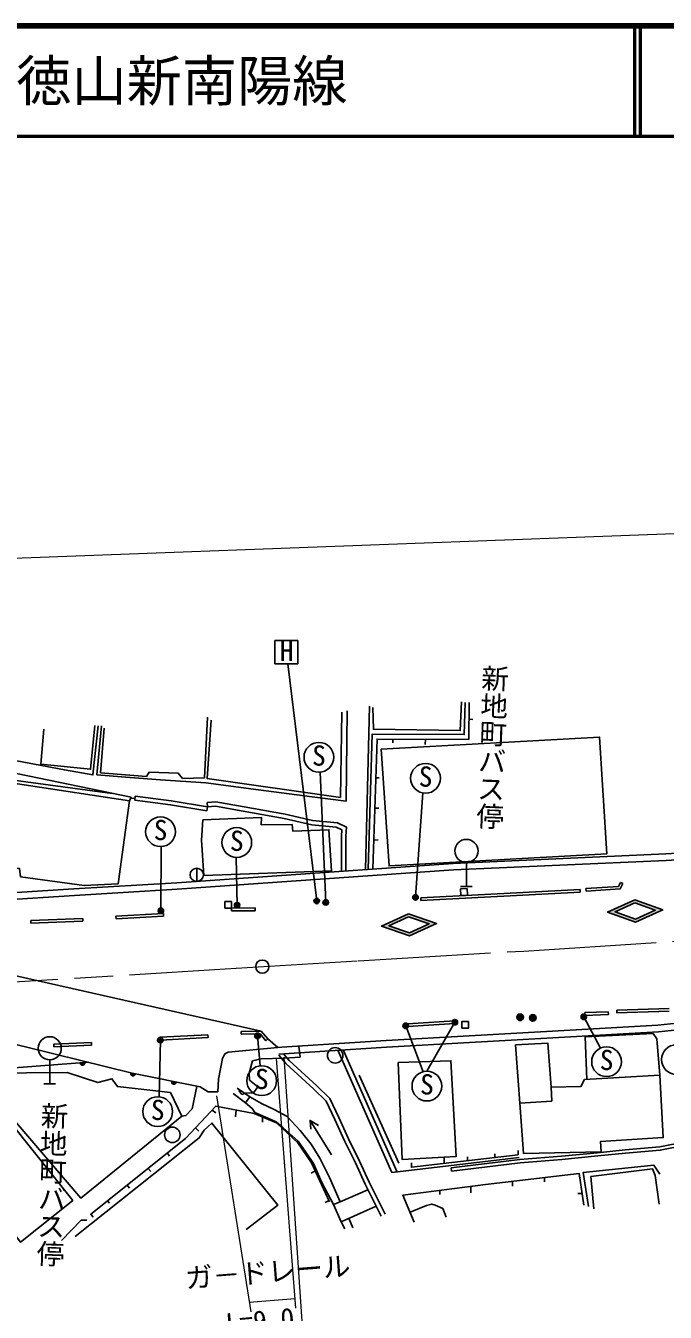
# Model space of a CAD drawing. Units: millimetres at full size, sheet at 1:1000; details may follow other scales. Extents: x 40000 to 680000, y 20000 to 380000.
# Drawn here: x 242590 to 300534, y 263363 to 380000 of the extents above; entities that cross this region are included whole.
import ezdxf
from ezdxf.enums import TextEntityAlignment as Align

# ---------------------------------------------------------------- set-up
doc = ezdxf.new("R2010")
doc.units = ezdxf.units.MM
doc.header["$LTSCALE"] = 1000
doc.linetypes.add('CHAIN', pattern=[18.5, 12, -1.5, 3.5, -1.5])
for name, color, linetype, lineweight in [('M-BGD', 7, 'Continuous', 25), ('M-BGD-EXST', 7, 'Continuous', 25), ('M-BMK', 2, 'CHAIN', 13), ('M-BMK-SRVR', 3, 'Continuous', 25), ('M-STR-HTXT', 7, 'Continuous', 13), ('M-STR-STR1', 1, 'Continuous', 25), ('M-STR-STRC', 7, 'Continuous', 25), ('M-TTL', 2, 'Continuous', 140), ('M-TTL-LINE', 7, 'Continuous', 50)]:
    doc.layers.add(name, color=color, linetype=linetype, lineweight=lineweight)
doc.layers.add('M-BMK-HTXT', color=7, linetype='Continuous')
doc.layers.add('M-TTL-TXT', color=7, linetype='Continuous')
doc.styles.add('@ＭＳ ゴシック', font='')
doc.styles.add('ＭＳ ゴシック', font='')
doc.styles.get('@ＭＳ ゴシック').set_extended_font_data('@MS Gothic')
doc.styles.get('ＭＳ ゴシック').set_extended_font_data('MS Gothic')

msp = doc.modelspace()

# ---------------------------------------------------------------- hatches: boundary and pattern name
at = {"layer": 'M-BGD'}
for points in [[(287698, 290103, 0.41421), (287398, 290403, 0.41421), (287098, 290103, 1)], [(288833, 290053, 0.41421), (288533, 290353, 0.41421), (288233, 290053, 1)], [(247540, 285970, 0.4608), (247759, 285751, 0.4608), (247941, 286000)], [(252126, 285073, 0.4608), (252276, 284802, 0.4608), (252520, 284992)], [(255820, 284314, 0.4608), (255969, 284043, 0.4608), (256213, 284233)]]:
    msp.add_hatch(color=256, dxfattribs=at).paths.add_polyline_path(points)
at = {"layer": 'M-BGD-EXST'}
for points in [[(278158, 300981, 0.41421), (277908, 301231, 0.41421), (277658, 300981, 1)], [(255084, 299767, 0.41421), (254834, 300017, 0.41421), (254584, 299767, 1)], [(261990, 300266, 0.41421), (261740, 300516, 0.41421), (261490, 300266, 1)], [(269200, 300649, 0.41421), (268950, 300899, 0.41421), (268700, 300649, 1)], [(270020, 300521, 0.41421), (269770, 300771, 0.41421), (269520, 300521, 1)], [(277266, 289330, 0.41421), (277016, 289580, 0.41421), (276766, 289330, 1)], [(281723, 289659, 0.41421), (281473, 289909, 0.41421), (281223, 289659, 1)], [(293402, 290144, 0.41421), (293152, 290394, 0.41421), (292902, 290144, 1)], [(255035, 288042, 0.41421), (254785, 288292, 0.41421), (254535, 288042, 1)], [(263837, 288421, 0.41421), (263587, 288671, 0.41421), (263337, 288421, 1)]]:
    msp.add_hatch(color=256, dxfattribs=at).paths.add_polyline_path(points)
at = {"layer": 'M-STR-STRC'}
h = msp.add_hatch(color=256, dxfattribs=at)
h.paths.add_polyline_path([(297848, 298742), (300308, 299838), (297771, 300741), (295311, 299645)])
h.paths.add_polyline_path([(295984, 299671), (297781, 300472), (299635, 299812), (297838, 299011)], flags=16)
h = msp.add_hatch(color=256, dxfattribs=at)
h.paths.add_polyline_path([(277362, 297494), (279812, 298611), (277267, 299491), (274818, 298374)])
h.paths.add_polyline_path([(275490, 298406), (277280, 299222), (279140, 298579), (277350, 297763)], flags=16)

# ---------------------------------------------------------------- linework, layer by layer
at = {"layer": 'M-BGD'}
for p, q in [((273369, 303502), (273726, 318298)), ((282743, 317126), (283094, 317110)), ((275837, 315325), (275837, 314974)), ((278798, 315316), (278784, 314850)), ((274307, 311823), (274627, 311824)), ((252488, 309964), (252083, 309952)), ((252466, 309790), (252509, 310138)), ((258991, 308829), (259049, 309174)), ((259013, 309573), (259049, 309174)), ((274217, 309079), (274580, 309078)), ((274122, 306171), (274513, 306190)), ((258081, 303622), (258081, 302422)), ((282521, 304132), (282521, 301957)), ((296699, 302223), (296477, 302336)), ((278385, 300947), (292813, 301704)), ((278398, 300697), (278385, 300947)), ((278398, 300697), (292826, 301455)), ((292826, 301455), (292813, 301704)), ((293356, 301536), (293340, 301785)), ((261234, 300002), (263377, 300019)), ((261236, 299752), (261234, 300002)), ((261236, 299752), (263379, 299769)), ((263379, 299769), (263377, 300019)), ((243052, 298887), (247766, 299060)), ((243061, 298637), (243052, 298887)), ((243061, 298637), (247775, 298810)), ((247775, 298810), (247766, 299060)), ((250758, 299286), (255063, 299511)), ((250771, 299036), (250758, 299286)), ((250771, 299036), (255076, 299262)), ((255076, 299262), (255063, 299511)), ((293233, 290525), (295374, 290607)), ((293243, 290275), (293233, 290525)), ((295384, 290357), (295374, 290607)), ((296145, 290747), (300881, 290917)), ((296154, 290498), (296145, 290747)), ((296154, 290498), (300890, 290668)), ((277192, 289523), (281466, 289784)), ((277208, 289274), (277192, 289523)), ((277208, 289274), (281481, 289534)), ((281481, 289534), (281466, 289784)), ((293243, 290275), (295384, 290357)), ((254771, 288291), (259099, 288528)), ((254785, 288042), (254771, 288291)), ((254785, 288042), (259113, 288279)), ((259113, 288279), (259099, 288528)), ((262098, 288816), (263934, 288858)), ((262098, 288816), (262104, 288566)), ((264346, 287984), (264537, 288145)), ((245131, 287682), (248537, 287828)), ((245142, 287432), (245131, 287682)), ((245142, 287432), (248548, 287579)), ((248548, 287579), (248537, 287828)), ((267323, 287499), (267449, 286505)), ((276231, 276077), (271342, 287146)), ((237508, 285204), (248267, 286025)), ((244762, 286246), (244762, 284071)), ((263121, 286166), (262845, 285041)), ((263920, 286326), (263121, 286166)), ((265998, 286407), (263920, 286326)), ((267449, 286505), (265998, 286407)), ((262845, 285041), (262863, 284414)), ((276381, 276886), (272803, 284850)), ((262909, 282882), (261741, 283670)), ((262157, 283111), (261885, 283473)), ((262863, 284414), (263631, 283800)), ((263631, 283800), (263220, 283254)), ((262505, 282362), (261375, 283185)), ((262495, 283221), (262157, 283111)), ((263220, 283254), (262495, 283221)), ((259470, 281699), (259810, 281437)), ((261662, 281706), (261588, 281081)), ((257965, 280082), (258275, 279780)), ((264053, 281065), (264029, 280603)), ((268348, 280763), (269125, 280297)), ((255423, 277801), (255620, 277522)), ((285102, 277395), (285102, 277733)), ((280487, 276854), (280516, 277434)), ((281159, 276166), (281123, 276464)), ((282612, 277103), (282612, 277459)), ((253681, 276409), (253924, 276129)), ((268806, 276187), (268453, 275962)), ((289579, 275571), (289579, 275176)), ((251767, 274880), (251981, 274621)), ((271090, 273381), (273599, 274473)), ((280104, 274406), (280104, 274039)), ((282908, 274763), (282908, 274201)), ((286701, 275227), (286701, 274810)), ((293005, 274142), (292613, 274125)), ((249999, 273469), (250193, 273244)), ((270067, 273490), (269719, 273317)), ((272220, 271018), (271878, 271890)), ((271494, 270921), (271169, 271573))]:
    msp.add_line(p, q, dxfattribs=at)
for points in [[(374880, 323965), (371741, 308552), (358142, 307742), (344636, 306982), (330442, 306098), (319735, 305485), (300614, 304315), (281362, 303459), (256309, 301708), (246999, 301141), (235163, 300382), (219993, 299662), (210958, 302550)], [(374292, 324084), (371245, 309124), (358107, 308341), (344601, 307581), (330406, 306697), (319699, 306084), (300582, 304914), (281328, 304058), (256270, 302306), (246962, 301740), (235130, 300981), (220075, 300266), (211043, 302973)], [(273629, 303520), (273978, 315762), (282323, 315741), (282405, 318653)], [(274035, 318188), (274093, 316216), (281963, 316099), (282080, 318695)], [(282759, 318641), (282724, 315305), (274421, 315329), (274037, 303549)], [(249449, 316543), (249046, 312096), (251277, 311908), (254802, 311626), (258918, 311371), (263680, 310739), (268537, 310080), (271628, 309704), (271723, 317885)], [(259052, 317303), (258787, 311820), (256802, 311764), (256405, 312236), (253776, 312331), (253530, 311934), (249370, 312274), (249710, 316320)], [(271221, 317755), (271108, 310042), (259043, 311743), (259402, 317037)], [(230699, 314837), (235668, 314220), (240154, 313655), (246087, 312540), (248683, 312083), (249154, 316543)], [(248849, 316566), (248471, 312596), (243952, 313050), (244216, 316226)], [(228527, 300668), (232412, 313204), (239978, 312574), (252128, 310048), (251986, 309741)], [(250415, 310405), (241486, 311593), (240551, 311264), (239753, 305396), (239447, 304964), (239438, 302714), (240331, 302187), (240379, 301318)], [(252466, 309790), (255720, 309380), (258991, 308829)], [(252509, 310138), (255771, 309726), (259049, 309174)], [(259013, 309573), (259799, 309643), (262366, 309187), (266081, 308527), (268579, 307943), (270828, 307743), (271658, 307337), (271592, 306517), (271599, 303351)], [(259049, 309174), (259782, 309240), (262296, 308793), (266000, 308135), (268516, 307547), (270719, 307351), (271238, 307097), (271191, 306533), (271199, 303350)], [(293340, 301785), (296295, 301978), (296477, 302336)], [(293356, 301536), (296453, 301738), (296699, 302223)], [(281996, 301957), (282521, 301957), (283046, 301957)], [(455098, 295088), (448089, 296240), (442086, 296759), (432001, 297177), (418701, 296321), (404334, 295434), (389671, 294668), (374321, 293781), (355381, 292748), (342548, 291893), (332241, 291333), (314814, 290331), (302734, 289700), (299872, 289384), (291916, 288925), (275234, 287996), (265316, 287361)], [(455098, 294480), (448015, 295644), (442048, 296160), (432008, 296576), (418739, 295722), (404369, 294835), (389704, 294069), (374354, 293182), (355417, 292149), (342584, 291294), (332275, 290734), (314847, 289731), (302783, 289102), (299922, 288786), (291950, 288326), (275270, 287397), (265508, 286772)], [(262104, 288566), (263820, 288605), (264346, 287984)], [(293438, 284464), (293267, 288343), (299431, 288646), (299758, 288139), (300029, 284846)], [(287294, 277397), (275763, 276021), (270864, 287115)], [(287371, 282330), (286973, 287598), (289892, 287760), (290183, 283761)], [(274802, 272069), (273340, 274990), (272472, 276903), (271469, 278910), (270583, 280843), (269818, 282500), (268697, 283593), (266165, 285918), (265522, 286661)], [(275159, 272248), (273702, 275162), (272833, 277076), (271830, 279083), (270946, 281011), (270150, 282735), (268972, 283883), (266453, 286197), (265931, 286799)], [(244237, 284071), (244762, 284071), (245287, 284071)], [(256718, 281131), (257105, 281193), (257670, 281814), (258096, 283846)], [(248685, 271981), (248478, 272254), (257055, 279104), (259807, 282061), (263288, 281395), (265305, 280525), (267249, 278734), (268472, 276900), (270124, 273369)], [(247076, 270231), (258316, 279168), (258748, 279864), (259463, 280522), (265422, 273079), (262572, 270864)], [(270304, 277644), (268348, 280763), (268425, 279960)], [(277538, 276921), (277538, 276509), (287200, 277641), (287200, 278030)], [(327520, 278511), (318270, 278258), (311838, 278195), (305806, 278259), (301255, 278596), (300037, 278352), (296916, 278082), (294391, 277830), (291138, 277522), (287345, 277205), (281123, 276464)], [(327528, 278211), (318275, 277958), (311838, 277895), (305793, 277959), (301273, 278294), (300080, 278055), (296944, 277783), (294420, 277531), (291165, 277223), (287375, 276906), (281159, 276166)], [(293575, 272954), (293096, 276033), (299500, 276710), (300052, 275890)], [(277798, 271545), (276743, 273977), (284257, 274935), (292731, 275948), (293167, 273080)], [(294052, 272735), (293780, 275661), (299392, 276355), (299618, 275767), (299980, 273158)], [(270461, 273121), (271169, 271573), (274342, 272988)], [(277409, 272441), (278896, 273043), (279372, 273176), (279701, 273071), (280383, 272762), (280693, 271980)], [(245840, 269882), (247610, 271706), (248114, 271719)]]:
    msp.add_lwpolyline(points, dxfattribs=at)
for points in [[(274806, 314414), (294585, 315516), (295228, 304926), (275511, 303824)], [(240953, 311094), (239943, 303801), (242024, 303599), (242125, 302832), (247884, 302064), (250976, 302205), (251986, 309741), (241438, 311317)], [(258644, 308018), (263942, 308223), (263927, 307557), (266725, 307596), (266791, 306976), (270052, 307108), (270303, 303373), (258736, 302950), (258525, 306170)], [(282017, 301138), (282616, 301169), (282585, 301768), (281986, 301737)], [(261234, 300002), (260634, 300002), (260634, 300602), (261234, 300602)], [(282097, 289117), (282697, 289117), (282697, 289717), (282097, 289717)], [(276348, 285994), (281111, 286173), (281603, 277499), (276706, 277208)], [(230565, 284794), (237508, 285204), (246846, 273510), (242126, 269714)], [(238932, 285025), (238318, 284526), (247571, 273709), (256718, 281131), (255695, 283290), (250889, 283826), (250401, 284540), (249119, 284183), (246346, 285112)], [(287371, 282330), (290257, 282503), (290183, 283761), (292898, 283835), (293218, 284452), (300029, 284846), (300349, 279197), (294674, 278852), (294724, 277914), (287691, 277742)], [(270461, 273121), (271090, 273381), (270120, 275579), (269222, 277340), (268450, 278616), (267452, 279837), (266267, 281122), (265108, 281751), (263950, 282290), (262909, 282882), (262505, 282362), (263097, 281823), (263351, 281477), (265281, 280633), (265923, 280085), (267271, 278877), (267978, 277880), (268658, 276844), (269431, 275135)]]:
    msp.add_lwpolyline(points, close=True, dxfattribs=at)
for centre, radius in [((282521, 305182), 1050), ((258081, 303022), 600), ((287398, 290103), 300), ((288533, 290053), 300), ((244762, 287296), 1050), ((270630, 286652), 700), ((255872, 279445), 700)]:
    msp.add_circle(centre, radius, dxfattribs=at)
for centre, start, end in [((247743, 285954), 175.40241, 13.3258), ((252317, 285001), 159.42714, 357.35053), ((256010, 284243), 159.42714, 357.35053)]:
    msp.add_arc(centre, 203, start, end, dxfattribs=at)
at = {"layer": 'M-BGD-EXST'}
for p, q in [((267253, 324264), (265153, 324264)), ((265153, 324264), (265153, 322164)), ((267253, 322164), (267253, 324264)), ((265153, 322164), (267253, 322164)), ((268950, 300649), (266326, 322164)), ((269770, 300521), (269255, 312329)), ((277908, 300981), (278570, 310444)), ((254834, 299767), (254845, 305579)), ((261740, 300266), (261644, 304604)), ((277016, 289330), (278602, 285175)), ((281473, 289659), (278935, 285217)), ((293152, 290144), (294679, 287316)), ((263587, 288421), (263830, 285700)), ((254785, 288042), (254684, 282894))]:
    msp.add_line(p, q, dxfattribs=at)
for centre, radius in [((269153, 313675), 1350), ((278816, 311772), 1350), ((254804, 306928), 1350), ((261710, 305952), 1350), ((277908, 300981), 250), ((254834, 299767), 250), ((261740, 300266), 250), ((268950, 300649), 250), ((269770, 300521), 250), ((277016, 289330), 250), ((281473, 289659), 250), ((293152, 290144), 250), ((254785, 288042), 250), ((263587, 288421), 250), ((295219, 286079), 1350), ((301548, 286269), 1350), ((263971, 284357), 1350), ((278938, 283867), 1350), ((254546, 281551), 1350)]:
    msp.add_circle(centre, radius, dxfattribs=at)
at = {"layer": 'M-BMK'}
msp.add_lwpolyline([(64073, 282644), (73046, 283121), (96015, 284536), (122899, 286115), (148377, 287665), (162960, 288549), (182134, 289836), (201420, 290935), (233531, 292828), (260646, 294489), (272719, 295232), (287723, 296115), (308348, 297441), (328624, 298697), (352550, 300023), (371692, 301151)], dxfattribs=at)
at = {"layer": 'M-BMK-SRVR'}
msp.add_circle((264026, 294697), 600, dxfattribs=at)
at = {"layer": 'M-STR-HTXT'}
for p, q in [((267062, 263735), (265296, 286357)), ((265983, 286481), (267868, 258462)), ((259869, 282970), (262972, 263409)), ((262835, 264276), (266995, 264601))]:
    msp.add_line(p, q, dxfattribs=at)
msp.add_lwpolyline([(215550, 330766), (302965, 334014), (354998, 335945), (385949, 336690)], dxfattribs=at)
at = {"layer": 'M-STR-STR1'}
for p, q in [((216640, 299536), (263934, 288858)), ((263934, 288858), (264537, 288145)), ((265432, 287368), (264537, 288145)), ((260634, 286785), (260920, 286952)), ((260920, 286952), (265432, 287368)), ((260050, 284488), (260419, 286380)), ((260419, 286380), (260634, 286785)), ((259994, 283342), (260050, 284488))]:
    msp.add_line(p, q, dxfattribs=at)
msp.add_lwpolyline([(196515, 298074), (205153, 296056), (217150, 293306), (227847, 290820), (232502, 289808), (242691, 287394), (252242, 285049), (258391, 283786), (259107, 283342), (259994, 283342)], dxfattribs=at)
at = {"layer": 'M-STR-STRC'}
for points in [[(297771, 300741), (295311, 299645), (297848, 298742), (300308, 299838)], [(297781, 300472), (295984, 299671), (297838, 299011), (299635, 299812)], [(277267, 299491), (274818, 298374), (277362, 297494), (279812, 298611)], [(277280, 299222), (275490, 298406), (277350, 297763), (279140, 298579)]]:
    msp.add_lwpolyline(points, close=True, dxfattribs=at)
at = {"layer": 'M-TTL'}
msp.add_line((680000, 380000), (40000, 380000), dxfattribs=at)
at = {"layer": 'M-TTL-LINE'}
for p, q in [((297750, 380000), (297750, 370000)), ((298250, 380000), (298250, 370000)), ((40000, 370000), (680000, 370000))]:
    msp.add_line(p, q, dxfattribs=at)

# ---------------------------------------------------------------- texts
at = {"layer": 'M-BGD-EXST', "style": 'ＭＳ ゴシック'}
msp.add_text('H', height=1833, dxfattribs=at).set_placement((265605, 321855), align=Align.BOTTOM_LEFT)
for p in [(268498, 312383), (278161, 310479), (254149, 305636), (261055, 304660), (294563, 284786), (263316, 283065), (278283, 282575), (253890, 280259)]:
    msp.add_text('S', height=1833, rotation=358.508, dxfattribs=at).set_placement(p, align=Align.BOTTOM_LEFT)
at = {"layer": 'M-BMK-HTXT', "style": '@ＭＳ ゴシック'}
for rotation, p in [(267.892, (283676, 322134)), (268.284, (243745, 282466))]:
    msp.add_text('新地町バス停', height=1833, rotation=rotation, dxfattribs=at).set_placement(p, align=Align.BOTTOM_LEFT)
at = {"layer": 'M-STR-HTXT', "style": 'ＭＳ ゴシック'}
for s, rotation, p in [('ガ－ドレール', 4.424, (257153, 264982)), ('L=9.0', 5.08, (260837, 260873))]:
    msp.add_text(s, height=1833, rotation=rotation, dxfattribs=at).set_placement(p, align=Align.BOTTOM_LEFT)
at = {"layer": 'M-TTL-TXT', "style": 'ＭＳ ゴシック'}
msp.add_text('一般県道\u3000徳山新南陽線', height=3666, dxfattribs=at).set_placement((216734, 375000), align=Align.MIDDLE_LEFT)

doc.saveas('drawing.dxf')
